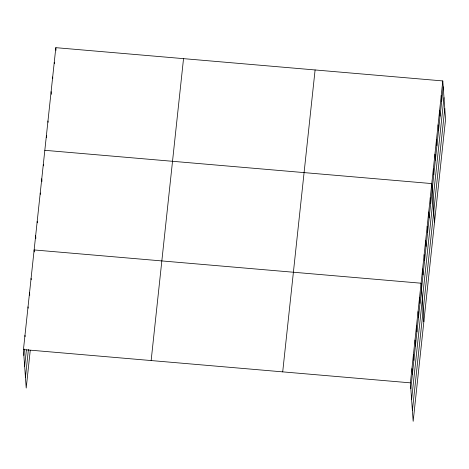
<?xml version="1.0" encoding="UTF-8"?>
<svg xmlns="http://www.w3.org/2000/svg" width="469" height="469" viewBox="0 0 469 469"><rect width="100%" height="100%" fill="white"/><g stroke="black" fill="none" stroke-linecap="round" stroke-linejoin="round"><path stroke-width="0.7" d="M30.256 350.349L26.211 388.068L23.45 349.575L55.834 47.668L442.789 80.932L445.55 119.425L413.166 421.332L410.404 382.845L442.789 80.932M23.872 355.473L24.558 349.065M24.646 366.23L26.399 349.862M25.437 377.311L28.416 349.557M151.147 360.555L183.531 58.643M282.707 371.864L315.098 69.957M410.826 388.742L443.211 86.829M411.6 399.494L443.985 97.587M412.392 410.58L444.776 108.667M44.825 150.315L431.779 183.584L434.54 222.072M23.45 349.575L410.404 382.845M441.218 95.6L441.64 101.497M439.646 110.262L440.069 116.16M438.069 124.924L438.497 130.822M436.498 139.592L436.92 145.49M434.927 154.254L435.349 160.152M433.35 168.916L433.778 174.814M430.255 197.818L430.677 203.716M428.725 212.047L429.147 217.944M427.2 226.281L427.622 232.178M425.67 240.515L426.098 246.413M424.146 254.749L424.568 260.647M422.622 268.977L423.044 274.875M423.853 321.705L421.092 283.212L34.137 249.948L34.278 251.912M419.567 297.446L419.99 303.343M418.037 311.68L418.459 317.577M416.513 325.914L416.935 331.812M414.983 340.142L415.405 346.04M413.459 354.376L413.881 360.274M411.934 368.611L412.357 374.508M55.834 47.668L56.022 50.289M54.263 62.33L54.357 63.643M52.692 76.992L52.786 78.305M51.115 91.66L51.303 94.281M47.973 120.984L48.067 122.298M46.396 135.652L46.537 137.616M43.3 164.549L43.394 165.856M41.77 178.783L41.958 181.403M40.246 193.011L40.34 194.324M37.192 221.479L37.286 222.793M35.662 235.714L35.849 238.334M31.083 278.41L31.177 279.723M29.559 292.644L29.746 295.265M28.029 306.878L28.122 308.186M24.974 335.341L25.068 336.654"/></g></svg>
